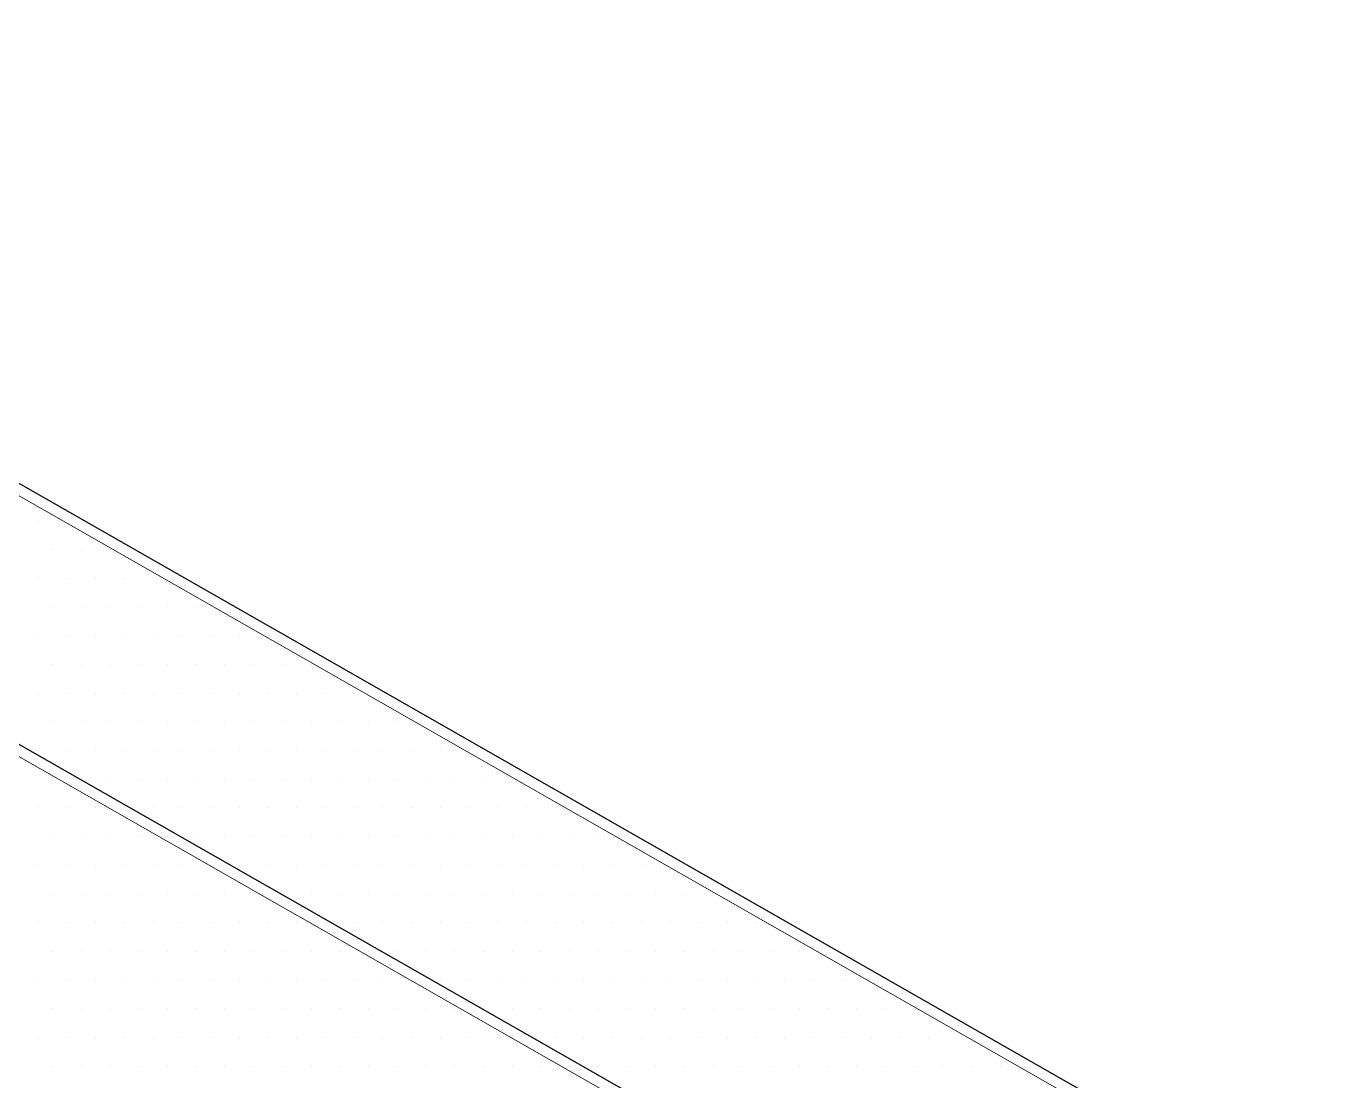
# Model space of a CAD drawing. Header units: inches. Extents: x -17.6 to 82.3, y -15.1 to 23.2.
# Drawn here: x -3.155 to -2.295, y 3.779 to 4.468 of the extents above; entities that cross this region are included whole.
import ezdxf

# ---------------------------------------------------------------- set-up
doc = ezdxf.new("R2010")
doc.units = ezdxf.units.IN
doc.header["$MEASUREMENT"] = 0
for name, color, linetype, lineweight in [('.ATI-HATCH', 7, 'Continuous', 0), ('G-ANNO-TTLB', 7, 'Continuous', 0), ('TYVEK', 7, 'Continuous', 0)]:
    doc.layers.add(name, color=color, linetype=linetype, lineweight=lineweight)

# ---------------------------------------------------------------- blocks, each defined once
blk = doc.blocks.new('Block_419')
at = {"layer": '.ATI-HATCH'}
for points, knots in [([(-2.39362, 3.72332), (-2.39362, 3.72332), (-3.6589, 4.44582), (-3.6589, 4.44582), (-3.6589, 4.44582), (-3.80834, 4.36082), (-3.80834, 4.36082), (-3.80834, 4.36082), (-2.56626, 3.65151), (-2.56626, 3.65151), (-2.56626, 3.65151), (-2.39362, 3.72332), (-2.39362, 3.72332)], [0, 0, 0, 0, 1, 1, 1, 2, 2, 2, 3, 3, 3, 4, 4, 4, 4]), ([(-2.56626, 3.65151), (-2.56626, 3.65151), (-3.80834, 4.36082), (-3.80834, 4.36082), (-3.80834, 4.36082), (-3.97042, 4.2686), (-3.97042, 4.2686), (-3.97042, 4.2686), (-4.08709, 4.2011), (-4.08709, 4.2011), (-4.08709, 4.2011), (-3.15376, 3.66818), (-3.15376, 3.66818), (-2.89654, 3.52429), (-2.63931, 3.3804), (-2.59251, 3.42665), (-2.59167, 3.42749), (-2.59084, 3.42846), (-2.59015, 3.42943), (-2.58487, 3.43665), (-2.58348, 3.44763), (-2.58681, 3.46276), (-2.59445, 3.49776), (-2.62681, 3.55526), (-2.65931, 3.61276), (-2.65931, 3.61276), (-2.56626, 3.65151), (-2.56626, 3.65151)], [0, 0, 0, 0, 1, 1, 1, 2, 2, 2, 3, 3, 3, 4, 4, 4, 5, 5, 5, 6, 6, 6, 7, 7, 7, 8, 8, 8, 9, 9, 9, 9])]:
    blk.add_open_spline(points, degree=3, knots=knots, dxfattribs=at)
at = {"layer": '.ATI-HATCH', "color": 8, "lineweight": 0, "true_color": 0x808080}
for points in [[(-3.14762, 4.1447), (-3.14762, 4.1447), (-3.14762, 4.1447), (-3.14762, 4.1447)], [(-3.13825, 4.12595), (-3.13825, 4.12595), (-3.13825, 4.12595), (-3.13825, 4.12595)], [(-3.1195, 4.12595), (-3.1195, 4.12595), (-3.1195, 4.12595), (-3.1195, 4.12595)], [(-3.10075, 4.12595), (-3.10075, 4.12595), (-3.10075, 4.12595), (-3.10075, 4.12595)], [(-3.14762, 4.1072), (-3.14762, 4.1072), (-3.14762, 4.1072), (-3.14762, 4.1072)], [(-3.12887, 4.1072), (-3.12887, 4.1072), (-3.12887, 4.1072), (-3.12887, 4.1072)], [(-3.11012, 4.1072), (-3.11012, 4.1072), (-3.11012, 4.1072), (-3.11012, 4.1072)], [(-3.09137, 4.1072), (-3.09137, 4.1072), (-3.09137, 4.1072), (-3.09137, 4.1072)], [(-3.07262, 4.1072), (-3.07262, 4.1072), (-3.07262, 4.1072), (-3.07262, 4.1072)], [(-3.13825, 4.08845), (-3.13825, 4.08845), (-3.13825, 4.08845), (-3.13825, 4.08845)], [(-3.1195, 4.08845), (-3.1195, 4.08845), (-3.1195, 4.08845), (-3.1195, 4.08845)], [(-3.10075, 4.08845), (-3.10075, 4.08845), (-3.10075, 4.08845), (-3.10075, 4.08845)], [(-3.082, 4.08845), (-3.082, 4.08845), (-3.082, 4.08845), (-3.082, 4.08845)], [(-3.06325, 4.08845), (-3.06325, 4.08845), (-3.06325, 4.08845), (-3.06325, 4.08845)], [(-3.0445, 4.08845), (-3.0445, 4.08845), (-3.0445, 4.08845), (-3.0445, 4.08845)], [(-3.14762, 4.0697), (-3.14762, 4.0697), (-3.14762, 4.0697), (-3.14762, 4.0697)], [(-3.12887, 4.0697), (-3.12887, 4.0697), (-3.12887, 4.0697), (-3.12887, 4.0697)], [(-3.11012, 4.0697), (-3.11012, 4.0697), (-3.11012, 4.0697), (-3.11012, 4.0697)], [(-3.09137, 4.0697), (-3.09137, 4.0697), (-3.09137, 4.0697), (-3.09137, 4.0697)], [(-3.07262, 4.0697), (-3.07262, 4.0697), (-3.07262, 4.0697), (-3.07262, 4.0697)], [(-3.05387, 4.0697), (-3.05387, 4.0697), (-3.05387, 4.0697), (-3.05387, 4.0697)], [(-3.03512, 4.0697), (-3.03512, 4.0697), (-3.03512, 4.0697), (-3.03512, 4.0697)], [(-3.01637, 4.0697), (-3.01637, 4.0697), (-3.01637, 4.0697), (-3.01637, 4.0697)], [(-3.13825, 4.05095), (-3.13825, 4.05095), (-3.13825, 4.05095), (-3.13825, 4.05095)], [(-3.1195, 4.05095), (-3.1195, 4.05095), (-3.1195, 4.05095), (-3.1195, 4.05095)], [(-3.10075, 4.05095), (-3.10075, 4.05095), (-3.10075, 4.05095), (-3.10075, 4.05095)], [(-3.082, 4.05095), (-3.082, 4.05095), (-3.082, 4.05095), (-3.082, 4.05095)], [(-3.06325, 4.05095), (-3.06325, 4.05095), (-3.06325, 4.05095), (-3.06325, 4.05095)], [(-3.0445, 4.05095), (-3.0445, 4.05095), (-3.0445, 4.05095), (-3.0445, 4.05095)], [(-3.02575, 4.05095), (-3.02575, 4.05095), (-3.02575, 4.05095), (-3.02575, 4.05095)], [(-3.007, 4.05095), (-3.007, 4.05095), (-3.007, 4.05095), (-3.007, 4.05095)], [(-2.98825, 4.05095), (-2.98825, 4.05095), (-2.98825, 4.05095), (-2.98825, 4.05095)], [(-2.9695, 4.05095), (-2.9695, 4.05095), (-2.9695, 4.05095), (-2.9695, 4.05095)], [(-3.14762, 4.0322), (-3.14762, 4.0322), (-3.14762, 4.0322), (-3.14762, 4.0322)], [(-3.12887, 4.0322), (-3.12887, 4.0322), (-3.12887, 4.0322), (-3.12887, 4.0322)], [(-3.11012, 4.0322), (-3.11012, 4.0322), (-3.11012, 4.0322), (-3.11012, 4.0322)], [(-3.09137, 4.0322), (-3.09137, 4.0322), (-3.09137, 4.0322), (-3.09137, 4.0322)], [(-3.07262, 4.0322), (-3.07262, 4.0322), (-3.07262, 4.0322), (-3.07262, 4.0322)], [(-3.05387, 4.0322), (-3.05387, 4.0322), (-3.05387, 4.0322), (-3.05387, 4.0322)], [(-3.03512, 4.0322), (-3.03512, 4.0322), (-3.03512, 4.0322), (-3.03512, 4.0322)], [(-3.01637, 4.0322), (-3.01637, 4.0322), (-3.01637, 4.0322), (-3.01637, 4.0322)], [(-2.99762, 4.0322), (-2.99762, 4.0322), (-2.99762, 4.0322), (-2.99762, 4.0322)], [(-2.97888, 4.0322), (-2.97888, 4.0322), (-2.97888, 4.0322), (-2.97888, 4.0322)], [(-2.96013, 4.0322), (-2.96013, 4.0322), (-2.96013, 4.0322), (-2.96013, 4.0322)], [(-2.94138, 4.0322), (-2.94138, 4.0322), (-2.94138, 4.0322), (-2.94138, 4.0322)], [(-3.13825, 4.01345), (-3.13825, 4.01345), (-3.13825, 4.01345), (-3.13825, 4.01345)], [(-3.1195, 4.01345), (-3.1195, 4.01345), (-3.1195, 4.01345), (-3.1195, 4.01345)], [(-3.10075, 4.01345), (-3.10075, 4.01345), (-3.10075, 4.01345), (-3.10075, 4.01345)], [(-3.082, 4.01345), (-3.082, 4.01345), (-3.082, 4.01345), (-3.082, 4.01345)], [(-3.06325, 4.01345), (-3.06325, 4.01345), (-3.06325, 4.01345), (-3.06325, 4.01345)], [(-3.0445, 4.01345), (-3.0445, 4.01345), (-3.0445, 4.01345), (-3.0445, 4.01345)], [(-3.02575, 4.01345), (-3.02575, 4.01345), (-3.02575, 4.01345), (-3.02575, 4.01345)], [(-3.007, 4.01345), (-3.007, 4.01345), (-3.007, 4.01345), (-3.007, 4.01345)], [(-2.98825, 4.01345), (-2.98825, 4.01345), (-2.98825, 4.01345), (-2.98825, 4.01345)], [(-2.9695, 4.01345), (-2.9695, 4.01345), (-2.9695, 4.01345), (-2.9695, 4.01345)], [(-2.95075, 4.01345), (-2.95075, 4.01345), (-2.95075, 4.01345), (-2.95075, 4.01345)], [(-2.932, 4.01345), (-2.932, 4.01345), (-2.932, 4.01345), (-2.932, 4.01345)], [(-2.91325, 4.01345), (-2.91325, 4.01345), (-2.91325, 4.01345), (-2.91325, 4.01345)], [(-3.14762, 3.9947), (-3.14762, 3.9947), (-3.14762, 3.9947), (-3.14762, 3.9947)], [(-3.12887, 3.9947), (-3.12887, 3.9947), (-3.12887, 3.9947), (-3.12887, 3.9947)], [(-3.11012, 3.9947), (-3.11012, 3.9947), (-3.11012, 3.9947), (-3.11012, 3.9947)], [(-3.09137, 3.9947), (-3.09137, 3.9947), (-3.09137, 3.9947), (-3.09137, 3.9947)], [(-3.07262, 3.9947), (-3.07262, 3.9947), (-3.07262, 3.9947), (-3.07262, 3.9947)], [(-3.05387, 3.9947), (-3.05387, 3.9947), (-3.05387, 3.9947), (-3.05387, 3.9947)], [(-3.03512, 3.9947), (-3.03512, 3.9947), (-3.03512, 3.9947), (-3.03512, 3.9947)], [(-3.01637, 3.9947), (-3.01637, 3.9947), (-3.01637, 3.9947), (-3.01637, 3.9947)], [(-2.99762, 3.9947), (-2.99762, 3.9947), (-2.99762, 3.9947), (-2.99762, 3.9947)], [(-2.97888, 3.9947), (-2.97888, 3.9947), (-2.97888, 3.9947), (-2.97888, 3.9947)], [(-2.96013, 3.9947), (-2.96013, 3.9947), (-2.96013, 3.9947), (-2.96013, 3.9947)], [(-2.94138, 3.9947), (-2.94138, 3.9947), (-2.94138, 3.9947), (-2.94138, 3.9947)], [(-2.92263, 3.9947), (-2.92263, 3.9947), (-2.92263, 3.9947), (-2.92263, 3.9947)], [(-2.90388, 3.9947), (-2.90388, 3.9947), (-2.90388, 3.9947), (-2.90388, 3.9947)], [(-2.88513, 3.9947), (-2.88513, 3.9947), (-2.88513, 3.9947), (-2.88513, 3.9947)], [(-3.13825, 3.97595), (-3.13825, 3.97595), (-3.13825, 3.97595), (-3.13825, 3.97595)], [(-3.1195, 3.97595), (-3.1195, 3.97595), (-3.1195, 3.97595), (-3.1195, 3.97595)], [(-3.10075, 3.97595), (-3.10075, 3.97595), (-3.10075, 3.97595), (-3.10075, 3.97595)], [(-3.082, 3.97595), (-3.082, 3.97595), (-3.082, 3.97595), (-3.082, 3.97595)], [(-3.06325, 3.97595), (-3.06325, 3.97595), (-3.06325, 3.97595), (-3.06325, 3.97595)], [(-3.0445, 3.97595), (-3.0445, 3.97595), (-3.0445, 3.97595), (-3.0445, 3.97595)], [(-3.02575, 3.97595), (-3.02575, 3.97595), (-3.02575, 3.97595), (-3.02575, 3.97595)], [(-3.007, 3.97595), (-3.007, 3.97595), (-3.007, 3.97595), (-3.007, 3.97595)], [(-2.98825, 3.97595), (-2.98825, 3.97595), (-2.98825, 3.97595), (-2.98825, 3.97595)], [(-2.9695, 3.97595), (-2.9695, 3.97595), (-2.9695, 3.97595), (-2.9695, 3.97595)], [(-2.95075, 3.97595), (-2.95075, 3.97595), (-2.95075, 3.97595), (-2.95075, 3.97595)], [(-2.932, 3.97595), (-2.932, 3.97595), (-2.932, 3.97595), (-2.932, 3.97595)], [(-2.91325, 3.97595), (-2.91325, 3.97595), (-2.91325, 3.97595), (-2.91325, 3.97595)], [(-2.8945, 3.97595), (-2.8945, 3.97595), (-2.8945, 3.97595), (-2.8945, 3.97595)], [(-2.87575, 3.97595), (-2.87575, 3.97595), (-2.87575, 3.97595), (-2.87575, 3.97595)], [(-2.857, 3.97595), (-2.857, 3.97595), (-2.857, 3.97595), (-2.857, 3.97595)], [(-2.83825, 3.97595), (-2.83825, 3.97595), (-2.83825, 3.97595), (-2.83825, 3.97595)], [(-3.14762, 3.9572), (-3.14762, 3.9572), (-3.14762, 3.9572), (-3.14762, 3.9572)], [(-3.12887, 3.9572), (-3.12887, 3.9572), (-3.12887, 3.9572), (-3.12887, 3.9572)], [(-3.11012, 3.9572), (-3.11012, 3.9572), (-3.11012, 3.9572), (-3.11012, 3.9572)], [(-3.09137, 3.9572), (-3.09137, 3.9572), (-3.09137, 3.9572), (-3.09137, 3.9572)], [(-3.07262, 3.9572), (-3.07262, 3.9572), (-3.07262, 3.9572), (-3.07262, 3.9572)], [(-3.05387, 3.9572), (-3.05387, 3.9572), (-3.05387, 3.9572), (-3.05387, 3.9572)], [(-3.03512, 3.9572), (-3.03512, 3.9572), (-3.03512, 3.9572), (-3.03512, 3.9572)], [(-3.01637, 3.9572), (-3.01637, 3.9572), (-3.01637, 3.9572), (-3.01637, 3.9572)], [(-2.99762, 3.9572), (-2.99762, 3.9572), (-2.99762, 3.9572), (-2.99762, 3.9572)], [(-2.97888, 3.9572), (-2.97888, 3.9572), (-2.97888, 3.9572), (-2.97888, 3.9572)], [(-2.96013, 3.9572), (-2.96013, 3.9572), (-2.96013, 3.9572), (-2.96013, 3.9572)], [(-2.94138, 3.9572), (-2.94138, 3.9572), (-2.94138, 3.9572), (-2.94138, 3.9572)], [(-2.92263, 3.9572), (-2.92263, 3.9572), (-2.92263, 3.9572), (-2.92263, 3.9572)], [(-2.90388, 3.9572), (-2.90388, 3.9572), (-2.90388, 3.9572), (-2.90388, 3.9572)], [(-2.88513, 3.9572), (-2.88513, 3.9572), (-2.88513, 3.9572), (-2.88513, 3.9572)], [(-2.86638, 3.9572), (-2.86638, 3.9572), (-2.86638, 3.9572), (-2.86638, 3.9572)], [(-2.84763, 3.9572), (-2.84763, 3.9572), (-2.84763, 3.9572), (-2.84763, 3.9572)], [(-2.82888, 3.9572), (-2.82888, 3.9572), (-2.82888, 3.9572), (-2.82888, 3.9572)], [(-2.81013, 3.9572), (-2.81013, 3.9572), (-2.81013, 3.9572), (-2.81013, 3.9572)], [(-3.13825, 3.93845), (-3.13825, 3.93845), (-3.13825, 3.93845), (-3.13825, 3.93845)], [(-3.1195, 3.93845), (-3.1195, 3.93845), (-3.1195, 3.93845), (-3.1195, 3.93845)], [(-3.10075, 3.93845), (-3.10075, 3.93845), (-3.10075, 3.93845), (-3.10075, 3.93845)], [(-3.082, 3.93845), (-3.082, 3.93845), (-3.082, 3.93845), (-3.082, 3.93845)], [(-3.06325, 3.93845), (-3.06325, 3.93845), (-3.06325, 3.93845), (-3.06325, 3.93845)], [(-3.0445, 3.93845), (-3.0445, 3.93845), (-3.0445, 3.93845), (-3.0445, 3.93845)], [(-3.02575, 3.93845), (-3.02575, 3.93845), (-3.02575, 3.93845), (-3.02575, 3.93845)], [(-3.007, 3.93845), (-3.007, 3.93845), (-3.007, 3.93845), (-3.007, 3.93845)], [(-2.98825, 3.93845), (-2.98825, 3.93845), (-2.98825, 3.93845), (-2.98825, 3.93845)], [(-2.9695, 3.93845), (-2.9695, 3.93845), (-2.9695, 3.93845), (-2.9695, 3.93845)], [(-2.95075, 3.93845), (-2.95075, 3.93845), (-2.95075, 3.93845), (-2.95075, 3.93845)], [(-2.932, 3.93845), (-2.932, 3.93845), (-2.932, 3.93845), (-2.932, 3.93845)], [(-2.91325, 3.93845), (-2.91325, 3.93845), (-2.91325, 3.93845), (-2.91325, 3.93845)], [(-2.8945, 3.93845), (-2.8945, 3.93845), (-2.8945, 3.93845), (-2.8945, 3.93845)], [(-2.87575, 3.93845), (-2.87575, 3.93845), (-2.87575, 3.93845), (-2.87575, 3.93845)], [(-2.857, 3.93845), (-2.857, 3.93845), (-2.857, 3.93845), (-2.857, 3.93845)], [(-2.83825, 3.93845), (-2.83825, 3.93845), (-2.83825, 3.93845), (-2.83825, 3.93845)], [(-2.8195, 3.93845), (-2.8195, 3.93845), (-2.8195, 3.93845), (-2.8195, 3.93845)], [(-2.80075, 3.93845), (-2.80075, 3.93845), (-2.80075, 3.93845), (-2.80075, 3.93845)], [(-2.782, 3.93845), (-2.782, 3.93845), (-2.782, 3.93845), (-2.782, 3.93845)], [(-3.14762, 3.9197), (-3.14762, 3.9197), (-3.14762, 3.9197), (-3.14762, 3.9197)], [(-3.12887, 3.9197), (-3.12887, 3.9197), (-3.12887, 3.9197), (-3.12887, 3.9197)], [(-3.11012, 3.9197), (-3.11012, 3.9197), (-3.11012, 3.9197), (-3.11012, 3.9197)], [(-3.09137, 3.9197), (-3.09137, 3.9197), (-3.09137, 3.9197), (-3.09137, 3.9197)], [(-3.07262, 3.9197), (-3.07262, 3.9197), (-3.07262, 3.9197), (-3.07262, 3.9197)], [(-3.05387, 3.9197), (-3.05387, 3.9197), (-3.05387, 3.9197), (-3.05387, 3.9197)], [(-3.03512, 3.9197), (-3.03512, 3.9197), (-3.03512, 3.9197), (-3.03512, 3.9197)], [(-3.01637, 3.9197), (-3.01637, 3.9197), (-3.01637, 3.9197), (-3.01637, 3.9197)], [(-2.99762, 3.9197), (-2.99762, 3.9197), (-2.99762, 3.9197), (-2.99762, 3.9197)], [(-2.97888, 3.9197), (-2.97888, 3.9197), (-2.97888, 3.9197), (-2.97888, 3.9197)], [(-2.96013, 3.9197), (-2.96013, 3.9197), (-2.96013, 3.9197), (-2.96013, 3.9197)], [(-2.94138, 3.9197), (-2.94138, 3.9197), (-2.94138, 3.9197), (-2.94138, 3.9197)], [(-2.92263, 3.9197), (-2.92263, 3.9197), (-2.92263, 3.9197), (-2.92263, 3.9197)], [(-2.90388, 3.9197), (-2.90388, 3.9197), (-2.90388, 3.9197), (-2.90388, 3.9197)], [(-2.88513, 3.9197), (-2.88513, 3.9197), (-2.88513, 3.9197), (-2.88513, 3.9197)], [(-2.86638, 3.9197), (-2.86638, 3.9197), (-2.86638, 3.9197), (-2.86638, 3.9197)], [(-2.84763, 3.9197), (-2.84763, 3.9197), (-2.84763, 3.9197), (-2.84763, 3.9197)], [(-2.82888, 3.9197), (-2.82888, 3.9197), (-2.82888, 3.9197), (-2.82888, 3.9197)], [(-2.81013, 3.9197), (-2.81013, 3.9197), (-2.81013, 3.9197), (-2.81013, 3.9197)], [(-2.79138, 3.9197), (-2.79138, 3.9197), (-2.79138, 3.9197), (-2.79138, 3.9197)], [(-2.77263, 3.9197), (-2.77263, 3.9197), (-2.77263, 3.9197), (-2.77263, 3.9197)], [(-2.75388, 3.9197), (-2.75388, 3.9197), (-2.75388, 3.9197), (-2.75388, 3.9197)], [(-3.13825, 3.90095), (-3.13825, 3.90095), (-3.13825, 3.90095), (-3.13825, 3.90095)], [(-3.1195, 3.90095), (-3.1195, 3.90095), (-3.1195, 3.90095), (-3.1195, 3.90095)], [(-3.10075, 3.90095), (-3.10075, 3.90095), (-3.10075, 3.90095), (-3.10075, 3.90095)], [(-3.082, 3.90095), (-3.082, 3.90095), (-3.082, 3.90095), (-3.082, 3.90095)], [(-3.06325, 3.90095), (-3.06325, 3.90095), (-3.06325, 3.90095), (-3.06325, 3.90095)], [(-3.0445, 3.90095), (-3.0445, 3.90095), (-3.0445, 3.90095), (-3.0445, 3.90095)], [(-3.02575, 3.90095), (-3.02575, 3.90095), (-3.02575, 3.90095), (-3.02575, 3.90095)], [(-3.007, 3.90095), (-3.007, 3.90095), (-3.007, 3.90095), (-3.007, 3.90095)], [(-2.98825, 3.90095), (-2.98825, 3.90095), (-2.98825, 3.90095), (-2.98825, 3.90095)], [(-2.9695, 3.90095), (-2.9695, 3.90095), (-2.9695, 3.90095), (-2.9695, 3.90095)], [(-2.95075, 3.90095), (-2.95075, 3.90095), (-2.95075, 3.90095), (-2.95075, 3.90095)], [(-2.932, 3.90095), (-2.932, 3.90095), (-2.932, 3.90095), (-2.932, 3.90095)], [(-2.91325, 3.90095), (-2.91325, 3.90095), (-2.91325, 3.90095), (-2.91325, 3.90095)], [(-2.8945, 3.90095), (-2.8945, 3.90095), (-2.8945, 3.90095), (-2.8945, 3.90095)], [(-2.87575, 3.90095), (-2.87575, 3.90095), (-2.87575, 3.90095), (-2.87575, 3.90095)], [(-2.857, 3.90095), (-2.857, 3.90095), (-2.857, 3.90095), (-2.857, 3.90095)], [(-2.83825, 3.90095), (-2.83825, 3.90095), (-2.83825, 3.90095), (-2.83825, 3.90095)], [(-2.8195, 3.90095), (-2.8195, 3.90095), (-2.8195, 3.90095), (-2.8195, 3.90095)], [(-2.80075, 3.90095), (-2.80075, 3.90095), (-2.80075, 3.90095), (-2.80075, 3.90095)], [(-2.782, 3.90095), (-2.782, 3.90095), (-2.782, 3.90095), (-2.782, 3.90095)], [(-2.76325, 3.90095), (-2.76325, 3.90095), (-2.76325, 3.90095), (-2.76325, 3.90095)], [(-2.7445, 3.90095), (-2.7445, 3.90095), (-2.7445, 3.90095), (-2.7445, 3.90095)], [(-2.72575, 3.90095), (-2.72575, 3.90095), (-2.72575, 3.90095), (-2.72575, 3.90095)], [(-2.707, 3.90095), (-2.707, 3.90095), (-2.707, 3.90095), (-2.707, 3.90095)], [(-3.14762, 3.8822), (-3.14762, 3.8822), (-3.14762, 3.8822), (-3.14762, 3.8822)], [(-3.12887, 3.8822), (-3.12887, 3.8822), (-3.12887, 3.8822), (-3.12887, 3.8822)], [(-3.11012, 3.8822), (-3.11012, 3.8822), (-3.11012, 3.8822), (-3.11012, 3.8822)], [(-3.09137, 3.8822), (-3.09137, 3.8822), (-3.09137, 3.8822), (-3.09137, 3.8822)], [(-3.07262, 3.8822), (-3.07262, 3.8822), (-3.07262, 3.8822), (-3.07262, 3.8822)], [(-3.05387, 3.8822), (-3.05387, 3.8822), (-3.05387, 3.8822), (-3.05387, 3.8822)], [(-3.03512, 3.8822), (-3.03512, 3.8822), (-3.03512, 3.8822), (-3.03512, 3.8822)], [(-3.01637, 3.8822), (-3.01637, 3.8822), (-3.01637, 3.8822), (-3.01637, 3.8822)], [(-2.99762, 3.8822), (-2.99762, 3.8822), (-2.99762, 3.8822), (-2.99762, 3.8822)], [(-2.97888, 3.8822), (-2.97888, 3.8822), (-2.97888, 3.8822), (-2.97888, 3.8822)], [(-2.96013, 3.8822), (-2.96013, 3.8822), (-2.96013, 3.8822), (-2.96013, 3.8822)], [(-2.94138, 3.8822), (-2.94138, 3.8822), (-2.94138, 3.8822), (-2.94138, 3.8822)], [(-2.92263, 3.8822), (-2.92263, 3.8822), (-2.92263, 3.8822), (-2.92263, 3.8822)], [(-2.90388, 3.8822), (-2.90388, 3.8822), (-2.90388, 3.8822), (-2.90388, 3.8822)], [(-2.88513, 3.8822), (-2.88513, 3.8822), (-2.88513, 3.8822), (-2.88513, 3.8822)], [(-2.86638, 3.8822), (-2.86638, 3.8822), (-2.86638, 3.8822), (-2.86638, 3.8822)], [(-2.84763, 3.8822), (-2.84763, 3.8822), (-2.84763, 3.8822), (-2.84763, 3.8822)], [(-2.82888, 3.8822), (-2.82888, 3.8822), (-2.82888, 3.8822), (-2.82888, 3.8822)], [(-2.81013, 3.8822), (-2.81013, 3.8822), (-2.81013, 3.8822), (-2.81013, 3.8822)], [(-2.79138, 3.8822), (-2.79138, 3.8822), (-2.79138, 3.8822), (-2.79138, 3.8822)], [(-2.77263, 3.8822), (-2.77263, 3.8822), (-2.77263, 3.8822), (-2.77263, 3.8822)], [(-2.75388, 3.8822), (-2.75388, 3.8822), (-2.75388, 3.8822), (-2.75388, 3.8822)], [(-2.73513, 3.8822), (-2.73513, 3.8822), (-2.73513, 3.8822), (-2.73513, 3.8822)], [(-2.71638, 3.8822), (-2.71638, 3.8822), (-2.71638, 3.8822), (-2.71638, 3.8822)], [(-2.69763, 3.8822), (-2.69763, 3.8822), (-2.69763, 3.8822), (-2.69763, 3.8822)], [(-2.67888, 3.8822), (-2.67888, 3.8822), (-2.67888, 3.8822), (-2.67888, 3.8822)], [(-3.13825, 3.86345), (-3.13825, 3.86345), (-3.13825, 3.86345), (-3.13825, 3.86345)], [(-3.1195, 3.86345), (-3.1195, 3.86345), (-3.1195, 3.86345), (-3.1195, 3.86345)], [(-3.10075, 3.86345), (-3.10075, 3.86345), (-3.10075, 3.86345), (-3.10075, 3.86345)], [(-3.082, 3.86345), (-3.082, 3.86345), (-3.082, 3.86345), (-3.082, 3.86345)], [(-3.06325, 3.86345), (-3.06325, 3.86345), (-3.06325, 3.86345), (-3.06325, 3.86345)], [(-3.0445, 3.86345), (-3.0445, 3.86345), (-3.0445, 3.86345), (-3.0445, 3.86345)], [(-3.02575, 3.86345), (-3.02575, 3.86345), (-3.02575, 3.86345), (-3.02575, 3.86345)], [(-3.007, 3.86345), (-3.007, 3.86345), (-3.007, 3.86345), (-3.007, 3.86345)], [(-2.98825, 3.86345), (-2.98825, 3.86345), (-2.98825, 3.86345), (-2.98825, 3.86345)], [(-2.9695, 3.86345), (-2.9695, 3.86345), (-2.9695, 3.86345), (-2.9695, 3.86345)], [(-2.95075, 3.86345), (-2.95075, 3.86345), (-2.95075, 3.86345), (-2.95075, 3.86345)], [(-2.932, 3.86345), (-2.932, 3.86345), (-2.932, 3.86345), (-2.932, 3.86345)], [(-2.91325, 3.86345), (-2.91325, 3.86345), (-2.91325, 3.86345), (-2.91325, 3.86345)], [(-2.8945, 3.86345), (-2.8945, 3.86345), (-2.8945, 3.86345), (-2.8945, 3.86345)], [(-2.87575, 3.86345), (-2.87575, 3.86345), (-2.87575, 3.86345), (-2.87575, 3.86345)], [(-2.857, 3.86345), (-2.857, 3.86345), (-2.857, 3.86345), (-2.857, 3.86345)], [(-2.83825, 3.86345), (-2.83825, 3.86345), (-2.83825, 3.86345), (-2.83825, 3.86345)], [(-2.8195, 3.86345), (-2.8195, 3.86345), (-2.8195, 3.86345), (-2.8195, 3.86345)], [(-2.80075, 3.86345), (-2.80075, 3.86345), (-2.80075, 3.86345), (-2.80075, 3.86345)], [(-2.782, 3.86345), (-2.782, 3.86345), (-2.782, 3.86345), (-2.782, 3.86345)], [(-2.76325, 3.86345), (-2.76325, 3.86345), (-2.76325, 3.86345), (-2.76325, 3.86345)], [(-2.7445, 3.86345), (-2.7445, 3.86345), (-2.7445, 3.86345), (-2.7445, 3.86345)], [(-2.72575, 3.86345), (-2.72575, 3.86345), (-2.72575, 3.86345), (-2.72575, 3.86345)], [(-2.707, 3.86345), (-2.707, 3.86345), (-2.707, 3.86345), (-2.707, 3.86345)], [(-2.68825, 3.86345), (-2.68825, 3.86345), (-2.68825, 3.86345), (-2.68825, 3.86345)], [(-2.6695, 3.86345), (-2.6695, 3.86345), (-2.6695, 3.86345), (-2.6695, 3.86345)], [(-2.65075, 3.86345), (-2.65075, 3.86345), (-2.65075, 3.86345), (-2.65075, 3.86345)], [(-3.14762, 3.8447), (-3.14762, 3.8447), (-3.14762, 3.8447), (-3.14762, 3.8447)], [(-3.12887, 3.8447), (-3.12887, 3.8447), (-3.12887, 3.8447), (-3.12887, 3.8447)], [(-3.11012, 3.8447), (-3.11012, 3.8447), (-3.11012, 3.8447), (-3.11012, 3.8447)], [(-3.09137, 3.8447), (-3.09137, 3.8447), (-3.09137, 3.8447), (-3.09137, 3.8447)], [(-3.07262, 3.8447), (-3.07262, 3.8447), (-3.07262, 3.8447), (-3.07262, 3.8447)], [(-3.05387, 3.8447), (-3.05387, 3.8447), (-3.05387, 3.8447), (-3.05387, 3.8447)], [(-3.03512, 3.8447), (-3.03512, 3.8447), (-3.03512, 3.8447), (-3.03512, 3.8447)], [(-3.01637, 3.8447), (-3.01637, 3.8447), (-3.01637, 3.8447), (-3.01637, 3.8447)], [(-2.99762, 3.8447), (-2.99762, 3.8447), (-2.99762, 3.8447), (-2.99762, 3.8447)], [(-2.97888, 3.8447), (-2.97888, 3.8447), (-2.97888, 3.8447), (-2.97888, 3.8447)], [(-2.96013, 3.8447), (-2.96013, 3.8447), (-2.96013, 3.8447), (-2.96013, 3.8447)], [(-2.94138, 3.8447), (-2.94138, 3.8447), (-2.94138, 3.8447), (-2.94138, 3.8447)], [(-2.92263, 3.8447), (-2.92263, 3.8447), (-2.92263, 3.8447), (-2.92263, 3.8447)], [(-2.90388, 3.8447), (-2.90388, 3.8447), (-2.90388, 3.8447), (-2.90388, 3.8447)], [(-2.88513, 3.8447), (-2.88513, 3.8447), (-2.88513, 3.8447), (-2.88513, 3.8447)], [(-2.86638, 3.8447), (-2.86638, 3.8447), (-2.86638, 3.8447), (-2.86638, 3.8447)], [(-2.84763, 3.8447), (-2.84763, 3.8447), (-2.84763, 3.8447), (-2.84763, 3.8447)], [(-2.82888, 3.8447), (-2.82888, 3.8447), (-2.82888, 3.8447), (-2.82888, 3.8447)], [(-2.81013, 3.8447), (-2.81013, 3.8447), (-2.81013, 3.8447), (-2.81013, 3.8447)], [(-2.79138, 3.8447), (-2.79138, 3.8447), (-2.79138, 3.8447), (-2.79138, 3.8447)], [(-2.77263, 3.8447), (-2.77263, 3.8447), (-2.77263, 3.8447), (-2.77263, 3.8447)], [(-2.75388, 3.8447), (-2.75388, 3.8447), (-2.75388, 3.8447), (-2.75388, 3.8447)], [(-2.73513, 3.8447), (-2.73513, 3.8447), (-2.73513, 3.8447), (-2.73513, 3.8447)], [(-2.71638, 3.8447), (-2.71638, 3.8447), (-2.71638, 3.8447), (-2.71638, 3.8447)], [(-2.69763, 3.8447), (-2.69763, 3.8447), (-2.69763, 3.8447), (-2.69763, 3.8447)], [(-2.67888, 3.8447), (-2.67888, 3.8447), (-2.67888, 3.8447), (-2.67888, 3.8447)], [(-2.66013, 3.8447), (-2.66013, 3.8447), (-2.66013, 3.8447), (-2.66013, 3.8447)], [(-2.64138, 3.8447), (-2.64138, 3.8447), (-2.64138, 3.8447), (-2.64138, 3.8447)], [(-2.62263, 3.8447), (-2.62263, 3.8447), (-2.62263, 3.8447), (-2.62263, 3.8447)], [(-3.13825, 3.82595), (-3.13825, 3.82595), (-3.13825, 3.82595), (-3.13825, 3.82595)], [(-3.1195, 3.82595), (-3.1195, 3.82595), (-3.1195, 3.82595), (-3.1195, 3.82595)], [(-3.10075, 3.82595), (-3.10075, 3.82595), (-3.10075, 3.82595), (-3.10075, 3.82595)], [(-3.082, 3.82595), (-3.082, 3.82595), (-3.082, 3.82595), (-3.082, 3.82595)], [(-3.06325, 3.82595), (-3.06325, 3.82595), (-3.06325, 3.82595), (-3.06325, 3.82595)], [(-3.0445, 3.82595), (-3.0445, 3.82595), (-3.0445, 3.82595), (-3.0445, 3.82595)], [(-3.02575, 3.82595), (-3.02575, 3.82595), (-3.02575, 3.82595), (-3.02575, 3.82595)], [(-3.007, 3.82595), (-3.007, 3.82595), (-3.007, 3.82595), (-3.007, 3.82595)], [(-2.98825, 3.82595), (-2.98825, 3.82595), (-2.98825, 3.82595), (-2.98825, 3.82595)], [(-2.9695, 3.82595), (-2.9695, 3.82595), (-2.9695, 3.82595), (-2.9695, 3.82595)], [(-2.95075, 3.82595), (-2.95075, 3.82595), (-2.95075, 3.82595), (-2.95075, 3.82595)], [(-2.932, 3.82595), (-2.932, 3.82595), (-2.932, 3.82595), (-2.932, 3.82595)], [(-2.91325, 3.82595), (-2.91325, 3.82595), (-2.91325, 3.82595), (-2.91325, 3.82595)], [(-2.8945, 3.82595), (-2.8945, 3.82595), (-2.8945, 3.82595), (-2.8945, 3.82595)], [(-2.87575, 3.82595), (-2.87575, 3.82595), (-2.87575, 3.82595), (-2.87575, 3.82595)], [(-2.857, 3.82595), (-2.857, 3.82595), (-2.857, 3.82595), (-2.857, 3.82595)], [(-2.83825, 3.82595), (-2.83825, 3.82595), (-2.83825, 3.82595), (-2.83825, 3.82595)], [(-2.8195, 3.82595), (-2.8195, 3.82595), (-2.8195, 3.82595), (-2.8195, 3.82595)], [(-2.80075, 3.82595), (-2.80075, 3.82595), (-2.80075, 3.82595), (-2.80075, 3.82595)], [(-2.782, 3.82595), (-2.782, 3.82595), (-2.782, 3.82595), (-2.782, 3.82595)], [(-2.76325, 3.82595), (-2.76325, 3.82595), (-2.76325, 3.82595), (-2.76325, 3.82595)], [(-2.7445, 3.82595), (-2.7445, 3.82595), (-2.7445, 3.82595), (-2.7445, 3.82595)], [(-2.72575, 3.82595), (-2.72575, 3.82595), (-2.72575, 3.82595), (-2.72575, 3.82595)], [(-2.707, 3.82595), (-2.707, 3.82595), (-2.707, 3.82595), (-2.707, 3.82595)], [(-2.68825, 3.82595), (-2.68825, 3.82595), (-2.68825, 3.82595), (-2.68825, 3.82595)], [(-2.6695, 3.82595), (-2.6695, 3.82595), (-2.6695, 3.82595), (-2.6695, 3.82595)], [(-2.65075, 3.82595), (-2.65075, 3.82595), (-2.65075, 3.82595), (-2.65075, 3.82595)], [(-2.632, 3.82595), (-2.632, 3.82595), (-2.632, 3.82595), (-2.632, 3.82595)], [(-2.61325, 3.82595), (-2.61325, 3.82595), (-2.61325, 3.82595), (-2.61325, 3.82595)], [(-2.5945, 3.82595), (-2.5945, 3.82595), (-2.5945, 3.82595), (-2.5945, 3.82595)], [(-2.57575, 3.82595), (-2.57575, 3.82595), (-2.57575, 3.82595), (-2.57575, 3.82595)], [(-3.14762, 3.8072), (-3.14762, 3.8072), (-3.14762, 3.8072), (-3.14762, 3.8072)], [(-3.12887, 3.8072), (-3.12887, 3.8072), (-3.12887, 3.8072), (-3.12887, 3.8072)], [(-3.11012, 3.8072), (-3.11012, 3.8072), (-3.11012, 3.8072), (-3.11012, 3.8072)], [(-3.09137, 3.8072), (-3.09137, 3.8072), (-3.09137, 3.8072), (-3.09137, 3.8072)], [(-3.07262, 3.8072), (-3.07262, 3.8072), (-3.07262, 3.8072), (-3.07262, 3.8072)], [(-3.05387, 3.8072), (-3.05387, 3.8072), (-3.05387, 3.8072), (-3.05387, 3.8072)], [(-3.03512, 3.8072), (-3.03512, 3.8072), (-3.03512, 3.8072), (-3.03512, 3.8072)], [(-3.01637, 3.8072), (-3.01637, 3.8072), (-3.01637, 3.8072), (-3.01637, 3.8072)], [(-2.99762, 3.8072), (-2.99762, 3.8072), (-2.99762, 3.8072), (-2.99762, 3.8072)], [(-2.97888, 3.8072), (-2.97888, 3.8072), (-2.97888, 3.8072), (-2.97888, 3.8072)], [(-2.96013, 3.8072), (-2.96013, 3.8072), (-2.96013, 3.8072), (-2.96013, 3.8072)], [(-2.94138, 3.8072), (-2.94138, 3.8072), (-2.94138, 3.8072), (-2.94138, 3.8072)], [(-2.92263, 3.8072), (-2.92263, 3.8072), (-2.92263, 3.8072), (-2.92263, 3.8072)], [(-2.90388, 3.8072), (-2.90388, 3.8072), (-2.90388, 3.8072), (-2.90388, 3.8072)], [(-2.88513, 3.8072), (-2.88513, 3.8072), (-2.88513, 3.8072), (-2.88513, 3.8072)], [(-2.86638, 3.8072), (-2.86638, 3.8072), (-2.86638, 3.8072), (-2.86638, 3.8072)], [(-2.84763, 3.8072), (-2.84763, 3.8072), (-2.84763, 3.8072), (-2.84763, 3.8072)], [(-2.82888, 3.8072), (-2.82888, 3.8072), (-2.82888, 3.8072), (-2.82888, 3.8072)], [(-2.81013, 3.8072), (-2.81013, 3.8072), (-2.81013, 3.8072), (-2.81013, 3.8072)], [(-2.79138, 3.8072), (-2.79138, 3.8072), (-2.79138, 3.8072), (-2.79138, 3.8072)], [(-2.77263, 3.8072), (-2.77263, 3.8072), (-2.77263, 3.8072), (-2.77263, 3.8072)], [(-2.75388, 3.8072), (-2.75388, 3.8072), (-2.75388, 3.8072), (-2.75388, 3.8072)], [(-2.73513, 3.8072), (-2.73513, 3.8072), (-2.73513, 3.8072), (-2.73513, 3.8072)], [(-2.71638, 3.8072), (-2.71638, 3.8072), (-2.71638, 3.8072), (-2.71638, 3.8072)], [(-2.69763, 3.8072), (-2.69763, 3.8072), (-2.69763, 3.8072), (-2.69763, 3.8072)], [(-2.67888, 3.8072), (-2.67888, 3.8072), (-2.67888, 3.8072), (-2.67888, 3.8072)], [(-2.66013, 3.8072), (-2.66013, 3.8072), (-2.66013, 3.8072), (-2.66013, 3.8072)], [(-2.64138, 3.8072), (-2.64138, 3.8072), (-2.64138, 3.8072), (-2.64138, 3.8072)], [(-2.62263, 3.8072), (-2.62263, 3.8072), (-2.62263, 3.8072), (-2.62263, 3.8072)], [(-2.60388, 3.8072), (-2.60388, 3.8072), (-2.60388, 3.8072), (-2.60388, 3.8072)], [(-2.58513, 3.8072), (-2.58513, 3.8072), (-2.58513, 3.8072), (-2.58513, 3.8072)], [(-2.56638, 3.8072), (-2.56638, 3.8072), (-2.56638, 3.8072), (-2.56638, 3.8072)], [(-2.54763, 3.8072), (-2.54763, 3.8072), (-2.54763, 3.8072), (-2.54763, 3.8072)], [(-3.13825, 3.78845), (-3.13825, 3.78845), (-3.13825, 3.78845), (-3.13825, 3.78845)], [(-3.1195, 3.78845), (-3.1195, 3.78845), (-3.1195, 3.78845), (-3.1195, 3.78845)], [(-3.10075, 3.78845), (-3.10075, 3.78845), (-3.10075, 3.78845), (-3.10075, 3.78845)], [(-3.082, 3.78845), (-3.082, 3.78845), (-3.082, 3.78845), (-3.082, 3.78845)], [(-3.06325, 3.78845), (-3.06325, 3.78845), (-3.06325, 3.78845), (-3.06325, 3.78845)], [(-3.0445, 3.78845), (-3.0445, 3.78845), (-3.0445, 3.78845), (-3.0445, 3.78845)], [(-3.02575, 3.78845), (-3.02575, 3.78845), (-3.02575, 3.78845), (-3.02575, 3.78845)], [(-3.007, 3.78845), (-3.007, 3.78845), (-3.007, 3.78845), (-3.007, 3.78845)], [(-2.98825, 3.78845), (-2.98825, 3.78845), (-2.98825, 3.78845), (-2.98825, 3.78845)], [(-2.9695, 3.78845), (-2.9695, 3.78845), (-2.9695, 3.78845), (-2.9695, 3.78845)], [(-2.95075, 3.78845), (-2.95075, 3.78845), (-2.95075, 3.78845), (-2.95075, 3.78845)], [(-2.932, 3.78845), (-2.932, 3.78845), (-2.932, 3.78845), (-2.932, 3.78845)], [(-2.91325, 3.78845), (-2.91325, 3.78845), (-2.91325, 3.78845), (-2.91325, 3.78845)], [(-2.8945, 3.78845), (-2.8945, 3.78845), (-2.8945, 3.78845), (-2.8945, 3.78845)], [(-2.87575, 3.78845), (-2.87575, 3.78845), (-2.87575, 3.78845), (-2.87575, 3.78845)], [(-2.857, 3.78845), (-2.857, 3.78845), (-2.857, 3.78845), (-2.857, 3.78845)], [(-2.83825, 3.78845), (-2.83825, 3.78845), (-2.83825, 3.78845), (-2.83825, 3.78845)], [(-2.8195, 3.78845), (-2.8195, 3.78845), (-2.8195, 3.78845), (-2.8195, 3.78845)], [(-2.80075, 3.78845), (-2.80075, 3.78845), (-2.80075, 3.78845), (-2.80075, 3.78845)], [(-2.782, 3.78845), (-2.782, 3.78845), (-2.782, 3.78845), (-2.782, 3.78845)], [(-2.76325, 3.78845), (-2.76325, 3.78845), (-2.76325, 3.78845), (-2.76325, 3.78845)], [(-2.7445, 3.78845), (-2.7445, 3.78845), (-2.7445, 3.78845), (-2.7445, 3.78845)], [(-2.72575, 3.78845), (-2.72575, 3.78845), (-2.72575, 3.78845), (-2.72575, 3.78845)], [(-2.707, 3.78845), (-2.707, 3.78845), (-2.707, 3.78845), (-2.707, 3.78845)], [(-2.68825, 3.78845), (-2.68825, 3.78845), (-2.68825, 3.78845), (-2.68825, 3.78845)], [(-2.6695, 3.78845), (-2.6695, 3.78845), (-2.6695, 3.78845), (-2.6695, 3.78845)], [(-2.65075, 3.78845), (-2.65075, 3.78845), (-2.65075, 3.78845), (-2.65075, 3.78845)], [(-2.632, 3.78845), (-2.632, 3.78845), (-2.632, 3.78845), (-2.632, 3.78845)], [(-2.61325, 3.78845), (-2.61325, 3.78845), (-2.61325, 3.78845), (-2.61325, 3.78845)], [(-2.5945, 3.78845), (-2.5945, 3.78845), (-2.5945, 3.78845), (-2.5945, 3.78845)], [(-2.57575, 3.78845), (-2.57575, 3.78845), (-2.57575, 3.78845), (-2.57575, 3.78845)], [(-2.557, 3.78845), (-2.557, 3.78845), (-2.557, 3.78845), (-2.557, 3.78845)], [(-2.53825, 3.78845), (-2.53825, 3.78845), (-2.53825, 3.78845), (-2.53825, 3.78845)], [(-2.5195, 3.78845), (-2.5195, 3.78845), (-2.5195, 3.78845), (-2.5195, 3.78845)]]:
    blk.add_open_spline(points, degree=3, dxfattribs=at)

msp = doc.modelspace()

# ---------------------------------------------------------------- hatches: boundary and pattern name
at = {"layer": 'G-ANNO-TTLB', "true_color": 0xff00ff, "transparency": 33554687}
h = msp.add_hatch(color=6, dxfattribs=at)
edge = h.paths.add_edge_path()
edge.add_spline(control_points=[(24.62525, -11.0625), (24.62525, -11.0625), (-16.0625, -11.0625), (-16.0625, -11.0625), (-16.0625, -11.0625), (-16.0625, 23.0625), (-16.0625, 23.0625), (-16.0625, 23.0625), (24.62525, 23.0625), (24.62525, 23.0625), (24.62525, 23.0625), (24.62525, -11.0625), (24.62525, -11.0625)], knot_values=[0, 0, 0, 0, 1, 1, 1, 2, 2, 2, 3, 3, 3, 4, 4, 4, 4], degree=3, periodic=0)
edge = h.paths.add_edge_path()
edge.add_spline(control_points=[(-15.9375, 22.9375), (-15.9375, 22.9375), (-15.9375, -10.9375), (-15.9375, -10.9375), (-15.9375, -10.9375), (24.50025, -10.9375), (24.50025, -10.9375), (24.50025, -10.9375), (24.50025, 22.9375), (24.50025, 22.9375), (24.50025, 22.9375), (-15.9375, 22.9375), (-15.9375, 22.9375)], knot_values=[0, 0, 0, 0, 1, 1, 1, 2, 2, 2, 3, 3, 3, 4, 4, 4, 4], degree=3, periodic=0)
edge.add_line((-15.9375, 22.9375), (-15.9375, 22.9375))

# ---------------------------------------------------------------- linework, layer by layer
at = {"layer": 'G-ANNO-TTLB'}
for points in [[(24.62525, -11.0625), (24.62525, -11.0625), (-16.0625, -11.0625), (-16.0625, -11.0625), (-16.0625, -11.0625), (-16.0625, 23.0625), (-16.0625, 23.0625), (-16.0625, 23.0625), (24.62525, 23.0625), (24.62525, 23.0625), (24.62525, 23.0625), (24.62525, -11.0625), (24.62525, -11.0625)], [(-15.9375, 22.9375), (-15.9375, 22.9375), (-15.9375, -10.9375), (-15.9375, -10.9375), (-15.9375, -10.9375), (24.50025, -10.9375), (24.50025, -10.9375), (24.50025, -10.9375), (24.50025, 22.9375), (24.50025, 22.9375), (24.50025, 22.9375), (-15.9375, 22.9375), (-15.9375, 22.9375)]]:
    msp.add_open_spline(points, degree=3, knots=[0, 0, 0, 0, 1, 1, 1, 2, 2, 2, 3, 3, 3, 4, 4, 4, 4], dxfattribs=at)
at = {"layer": 'TYVEK', "color": 4, "lineweight": 25, "true_color": 0x00ffff}
for p, q in [((-2.37971, 3.72329), (-3.64503, 4.44582)), ((-2.55229, 3.6515), (-3.79456, 4.36087))]:
    msp.add_line(p, q, dxfattribs=at)

# ---------------------------------------------------------------- block references
at = {"layer": '.ATI-HATCH'}
msp.add_blockref('Block_419', (0, 0), dxfattribs=at)

doc.saveas('drawing.dxf')
